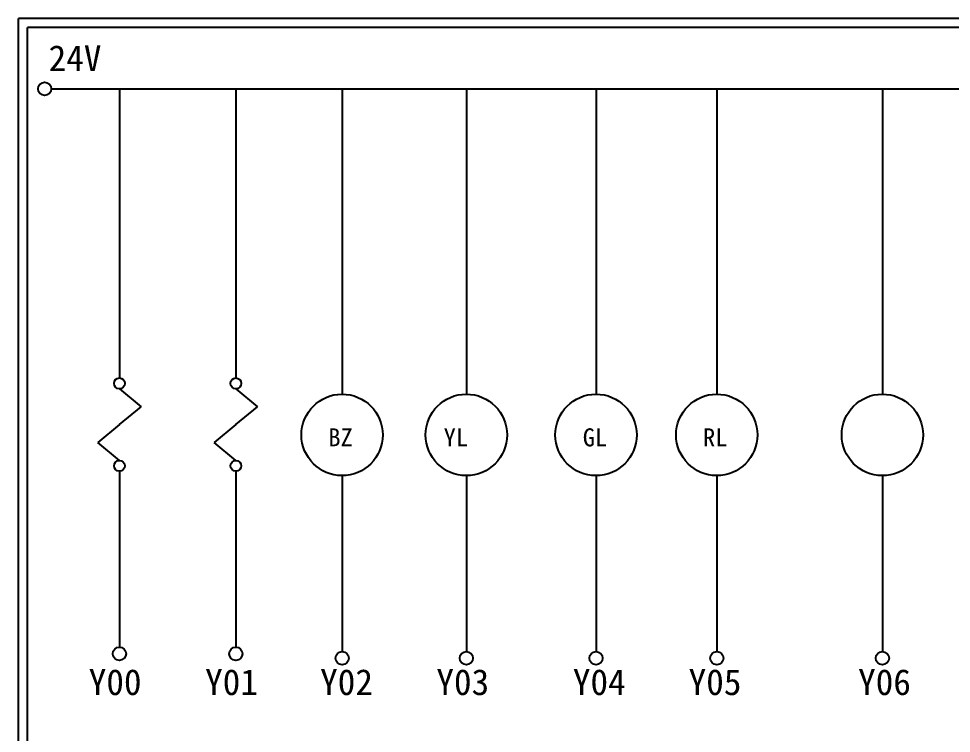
# Model space of a CAD drawing. Extents: x 926 to 1213, y 3 to 207.
# Drawn here: x 925.7 to 1055.5, y 107.6 to 207 of the extents above; entities that cross this region are included whole.
import ezdxf

# ---------------------------------------------------------------- set-up
doc = ezdxf.new("R2010")
doc.units = 0
doc.layers.add('圖框層', color=7, linetype='CONTINUOUS')
doc.layers.add('標尺寸層', color=3, linetype='CONTINUOUS')
doc.styles.add('STSL', font='kaiu.ttf')

msp = doc.modelspace()

# ---------------------------------------------------------------- linework, layer by layer
at = {"layer": '圖框層', "color": 7}
for p, q in [((1212.74, 206.97), (925.74, 206.97)), ((925.74, 3), (925.74, 206.97)), ((1211.49, 205.72), (926.99, 205.72)), ((926.99, 4.25), (926.99, 205.72))]:
    msp.add_line(p, q, dxfattribs=at)
at = {"layer": '標尺寸層', "color": 7}
for p, q in [((930.28, 197.22), (1208.88, 197.22)), ((939.76, 197.22), (939.76, 157.03)), ((955.96, 197.22), (955.96, 157.03)), ((970.74, 197.22), (970.74, 154.78)), ((988.02, 197.22), (988.02, 154.78)), ((1006.06, 197.22), (1006.06, 154.78)), ((1022.86, 197.22), (1022.86, 154.78)), ((1045.9, 197.22), (1045.9, 154.78)), ((939.76, 155.53), (942.77, 153.04)), ((955.96, 155.53), (958.96, 153.04)), ((939.76, 150.55), (942.77, 153.04)), ((955.96, 150.55), (958.96, 153.04)), ((939.76, 150.55), (936.76, 148.06)), ((955.96, 150.55), (952.96, 148.06)), ((939.76, 145.57), (936.76, 148.06)), ((955.96, 145.57), (952.96, 148.06)), ((939.76, 144.07), (939.76, 119.62)), ((955.96, 144.07), (955.96, 119.62)), ((970.74, 143.45), (970.74, 119)), ((988.02, 143.45), (988.02, 119)), ((1006.06, 143.45), (1006.06, 119)), ((1022.86, 143.45), (1022.86, 119)), ((1045.9, 143.45), (1045.9, 119))]:
    msp.add_line(p, q, dxfattribs=at)
for centre, radius in [((929.36, 197.22), 0.92), ((939.76, 156.28), 0.751), ((955.96, 156.28), 0.751), ((970.74, 149.12), 5.66), ((988.02, 149.12), 5.66), ((1006.06, 149.12), 5.66), ((1022.86, 149.12), 5.66), ((1045.9, 149.12), 5.66), ((939.76, 144.82), 0.751), ((939.76, 144.82), 0.751), ((955.96, 144.82), 0.751), ((955.96, 144.82), 0.751), ((939.76, 118.7), 0.92), ((955.96, 118.7), 0.92), ((970.74, 118.08), 0.92), ((988.02, 118.08), 0.92), ((1006.06, 118.08), 0.92), ((1022.86, 118.08), 0.92), ((1045.9, 118.08), 0.92)]:
    msp.add_circle(centre, radius, dxfattribs=at)

# ---------------------------------------------------------------- texts
at = {"layer": '圖框層', "color": 4, "style": 'STSL'}
for s, height, p in [('24V', 3.6, (929.91, 199.68)), ('BZ', 2.5, (968.82, 147.53)), ('YL', 2.5, (984.86, 147.53)), ('GL', 2.5, (1004.22, 147.53)), ('RL', 2.5, (1020.94, 147.53)), ('Y00', 3.6, (935.49, 112.96)), ('Y01', 3.6, (951.68, 112.96)), ('Y02', 3.6, (967.68, 112.96)), ('Y03', 3.6, (983.85, 112.96)), ('Y04', 3.6, (1002.84, 112.96)), ('Y05', 3.6, (1018.94, 112.96)), ('Y06', 3.6, (1042.52, 112.96))]:
    msp.add_text(s, height=height, dxfattribs=at).set_placement(p)

doc.saveas('drawing.dxf')
